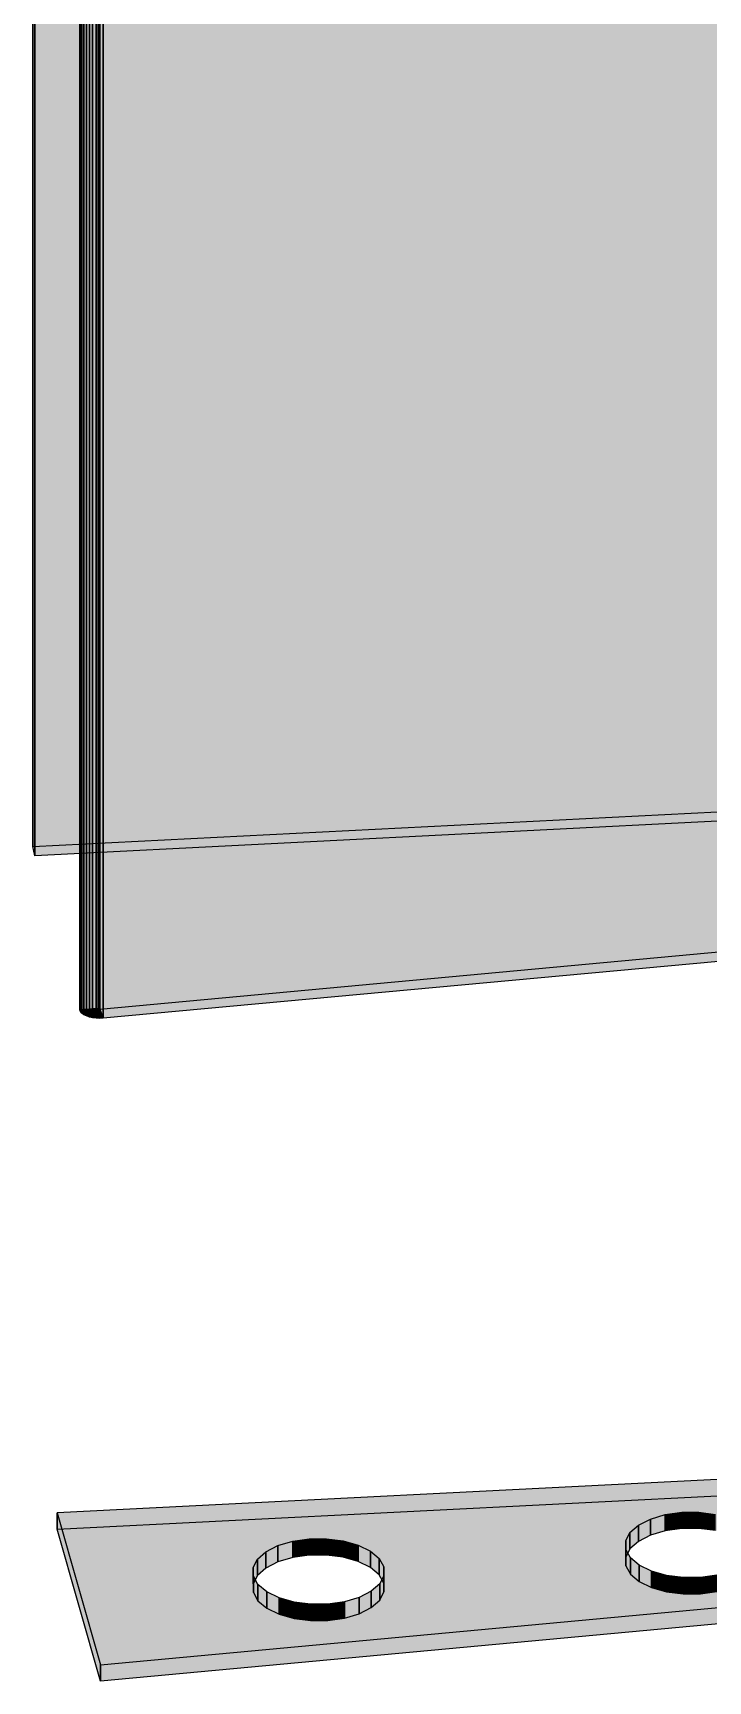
# Model space of a CAD drawing. Header units: millimetres. Extents: x 50 to 612415, y 2 to 4150.
# Drawn here: x 508593.9 to 508665.9, y 1595.3 to 1770.9 of the extents above; entities that cross this region are included whole.
import ezdxf

# ---------------------------------------------------------------- set-up
doc = ezdxf.new("R2010")
doc.units = ezdxf.units.MM
doc.layers.add('HATCH', color=8, linetype='Continuous', lineweight=9)
doc.layers.add('OUTLINE', color=7, linetype='Continuous', lineweight=25)

msp = doc.modelspace()

# ---------------------------------------------------------------- hatches: boundary and pattern name
at = {"layer": 'HATCH', "true_color": 0x5c7681}
for points in [[(508593.936, 1684.205), (508744.325, 1691.81), (508744.325, 2706.915), (508593.936, 2583.626)], [(508744.609, 1690.817), (508594.137, 1683.208), (508594.137, 2582.566), (508744.609, 2705.922)], [(508601.054, 1666.87), (508747.576, 1680.429), (508747.576, 2695.534), (508601.054, 2567.934)], [(508747.86, 1679.436), (508601.419, 1665.885), (508601.419, 2567.011), (508747.86, 2694.541)], [(508598.913, 1666.785), (508600.898, 1666.927), (508600.898, 2567.883), (508598.913, 2566.206)], [(508601.007, 1666.87), (508601.03, 1666.869), (508601.03, 2567.914), (508601.007, 2567.897)], [(508601.03, 1666.869), (508601.054, 1666.87), (508601.054, 2567.934), (508601.03, 2567.914)], [(508601.038, 1665.867), (508600.657, 1665.883), (508600.657, 2566.431), (508601.038, 2566.7)], [(508601.419, 1665.885), (508601.038, 1665.867), (508601.038, 2566.7), (508601.419, 2567.011)], [(508596.52, 1611.431), (508760.22, 1619.708), (508760.22, 1621.445), (508596.52, 1613.167)], [(508664.893, 1611.506), (508663.061, 1611.495), (508663.061, 1613.232), (508664.893, 1613.242)], [(508762.93, 1610.223), (508601.143, 1595.251), (508601.143, 1596.987), (508762.93, 1611.959)], [(508625.2, 1608.67), (508623.368, 1608.66), (508623.368, 1610.396), (508625.2, 1610.407)], [(508663.214, 1604.539), (508665.046, 1604.549), (508665.046, 1606.285), (508663.214, 1606.275)], [(508623.521, 1601.704), (508625.353, 1601.714), (508625.353, 1603.45), (508623.521, 1603.44)]]:
    msp.add_hatch(color=155, dxfattribs=at).paths.add_polyline_path(points)
at = {"layer": 'HATCH', "true_color": 0x576f79}
for points in [[(508594.137, 1683.208), (508593.936, 1684.205), (508593.936, 2583.626), (508594.137, 2582.566)], [(508601.143, 1595.251), (508596.52, 1611.431), (508596.52, 1613.167), (508601.143, 1596.987)]]:
    msp.add_hatch(color=147, dxfattribs=at).paths.add_polyline_path(points)
at = {"layer": 'HATCH', "true_color": 0x58707a}
for points in [[(508600.898, 1666.927), (508600.903, 1666.915), (508600.903, 2567.873), (508600.898, 2567.883)], [(508599.001, 1666.599), (508598.913, 1666.785), (508598.913, 2566.206), (508599.001, 2566.046)], [(508657.542, 1609.329), (508657.087, 1608.442), (508657.087, 1610.178), (508657.542, 1611.065)], [(508657.108, 1607.526), (508657.601, 1606.644), (508657.601, 1608.38), (508657.108, 1609.262)], [(508617.849, 1606.494), (508617.394, 1605.607), (508617.394, 1607.343), (508617.849, 1608.23)], [(508631.307, 1605.683), (508630.813, 1606.565), (508630.813, 1608.301), (508631.307, 1607.419)], [(508617.414, 1604.691), (508617.908, 1603.809), (508617.908, 1605.545), (508617.414, 1606.427)], [(508630.873, 1603.88), (508631.327, 1604.767), (508631.327, 1606.504), (508630.873, 1605.616)]]:
    msp.add_hatch(color=147, dxfattribs=at).paths.add_polyline_path(points)
at = {"layer": 'HATCH', "true_color": 0x5c7580}
for points in [[(508600.962, 1666.879), (508600.984, 1666.873), (508600.984, 2567.884), (508600.962, 2567.873)], [(508600.288, 1665.933), (508599.943, 1666.015), (508599.943, 2566.05), (508600.288, 2566.212)], [(508628.571, 1607.994), (508626.974, 1608.443), (508626.974, 1610.179), (508628.571, 1609.73)], [(508659.844, 1605.216), (508661.44, 1604.766), (508661.44, 1606.503), (508659.844, 1606.952)], [(508620.151, 1602.38), (508621.747, 1601.931), (508621.747, 1603.667), (508620.151, 1604.117)]]:
    msp.add_hatch(color=147, dxfattribs=at).paths.add_polyline_path(points)
at = {"layer": 'HATCH', "true_color": 0x5c7680}
for points in [[(508600.984, 1666.873), (508601.007, 1666.87), (508601.007, 2567.897), (508600.984, 2567.884)], [(508600.657, 1665.883), (508600.288, 1665.933), (508600.288, 2566.212), (508600.657, 2566.431)], [(508663.061, 1611.495), (508661.297, 1611.249), (508661.297, 1612.985), (508663.061, 1613.232)], [(508666.668, 1611.278), (508664.893, 1611.506), (508664.893, 1613.242), (508666.668, 1613.014)], [(508623.368, 1608.66), (508621.604, 1608.413), (508621.604, 1610.15), (508623.368, 1610.396)], [(508626.974, 1608.443), (508625.2, 1608.67), (508625.2, 1610.407), (508626.974, 1610.179)], [(508661.44, 1604.766), (508663.214, 1604.539), (508663.214, 1606.275), (508661.44, 1606.503)], [(508665.046, 1604.549), (508666.81, 1604.796), (508666.81, 1606.532), (508665.046, 1606.285)], [(508621.747, 1601.931), (508623.521, 1601.704), (508623.521, 1603.44), (508621.747, 1603.667)], [(508625.353, 1601.714), (508627.117, 1601.961), (508627.117, 1603.697), (508625.353, 1603.45)]]:
    msp.add_hatch(color=147, dxfattribs=at).paths.add_polyline_path(points)
at = {"layer": 'HATCH', "true_color": 0x566e78}
for points in [[(508601.054, 1666.87), (508601.054, 1666.87), (508601.054, 2567.934), (508601.054, 2567.934)], [(508598.913, 1666.785), (508598.913, 1666.785), (508598.913, 2566.206), (508598.913, 2566.206)], [(508598.913, 1666.785), (508598.913, 1666.785), (508600.898, 1666.927)], [(508601.054, 1666.87), (508601.054, 1666.87), (508601.419, 1665.885)], [(508657.087, 1608.442), (508657.108, 1607.526), (508657.108, 1609.262), (508657.087, 1610.178)], [(508617.394, 1605.607), (508617.414, 1604.691), (508617.414, 1606.427), (508617.394, 1607.343)], [(508631.327, 1604.767), (508631.307, 1605.683), (508631.307, 1607.419), (508631.327, 1606.504)]]:
    msp.add_hatch(color=147, dxfattribs=at).paths.add_polyline_path(points)
at = {"layer": 'HATCH', "true_color": 0x59717c}
for points in [[(508600.903, 1666.915), (508600.913, 1666.904), (508600.913, 2567.867), (508600.903, 2567.873)], [(508599.153, 1666.423), (508599.001, 1666.599), (508599.001, 2566.046), (508599.153, 2565.948)]]:
    msp.add_hatch(color=147, dxfattribs=at).paths.add_polyline_path(points)
at = {"layer": 'HATCH', "true_color": 0x5a727d}
for points in [[(508600.913, 1666.904), (508600.926, 1666.894), (508600.926, 2567.865), (508600.913, 2567.867)], [(508599.366, 1666.264), (508599.153, 1666.423), (508599.153, 2565.948), (508599.366, 2565.916)]]:
    msp.add_hatch(color=147, dxfattribs=at).paths.add_polyline_path(points)
at = {"layer": 'HATCH', "true_color": 0x5a737e}
for points in [[(508600.926, 1666.894), (508600.943, 1666.886), (508600.943, 2567.867), (508600.926, 2567.865)], [(508599.632, 1666.127), (508599.366, 1666.264), (508599.366, 2565.916), (508599.632, 2565.951)], [(508659.721, 1610.782), (508658.44, 1610.127), (508658.44, 1611.864), (508659.721, 1612.518)], [(508620.028, 1607.947), (508618.747, 1607.292), (508618.747, 1609.028), (508620.028, 1609.683)], [(508628.693, 1602.427), (508629.974, 1603.082), (508629.974, 1604.818), (508628.693, 1604.164)]]:
    msp.add_hatch(color=147, dxfattribs=at).paths.add_polyline_path(points)
at = {"layer": 'HATCH', "true_color": 0x5b747f}
for points in [[(508600.943, 1666.886), (508600.962, 1666.879), (508600.962, 2567.873), (508600.943, 2567.867)], [(508599.943, 1666.015), (508599.632, 1666.127), (508599.632, 2565.951), (508599.943, 2566.05)]]:
    msp.add_hatch(color=147, dxfattribs=at).paths.add_polyline_path(points)
at = {"layer": 'HATCH', "true_color": 0x617c87}
for points in [[(508593.936, 1684.205), (508744.325, 1691.81), (508594.137, 1683.208)], [(508744.325, 1691.81), (508744.609, 1690.817), (508594.137, 1683.208)], [(508601.054, 1666.87), (508747.576, 1680.429), (508601.419, 1665.885)], [(508747.576, 1680.429), (508747.86, 1679.436), (508601.419, 1665.885)], [(508599.001, 1666.599), (508598.913, 1666.785), (508600.898, 1666.927)], [(508599.153, 1666.423), (508599.001, 1666.599), (508600.898, 1666.927)], [(508599.366, 1666.264), (508599.153, 1666.423), (508600.898, 1666.927)], [(508599.632, 1666.127), (508599.366, 1666.264), (508600.898, 1666.927)], [(508599.943, 1666.015), (508599.632, 1666.127), (508600.898, 1666.927)], [(508600.288, 1665.933), (508599.943, 1666.015), (508600.898, 1666.927)], [(508600.657, 1665.883), (508600.288, 1665.933), (508600.898, 1666.927)], [(508601.038, 1665.867), (508600.657, 1665.883), (508600.898, 1666.927)], [(508600.898, 1666.927), (508600.903, 1666.915), (508601.038, 1665.867)], [(508600.903, 1666.915), (508600.913, 1666.904), (508601.419, 1665.885)], [(508600.903, 1666.915), (508601.419, 1665.885), (508601.038, 1665.867)], [(508600.913, 1666.904), (508600.926, 1666.894), (508601.419, 1665.885)], [(508600.926, 1666.894), (508600.943, 1666.886), (508601.419, 1665.885)], [(508600.943, 1666.886), (508600.962, 1666.879), (508601.419, 1665.885)], [(508600.962, 1666.879), (508600.984, 1666.873), (508601.419, 1665.885)], [(508600.984, 1666.873), (508601.007, 1666.87), (508601.419, 1665.885)], [(508601.007, 1666.87), (508601.03, 1666.869), (508601.419, 1665.885)], [(508601.03, 1666.869), (508601.054, 1666.87), (508601.419, 1665.885)], [(508760.22, 1621.445), (508596.52, 1613.167), (508625.2, 1610.407)], [(508663.061, 1613.232), (508760.22, 1621.445), (508625.2, 1610.407)], [(508663.061, 1613.232), (508664.893, 1613.242), (508760.22, 1621.445)], [(508664.893, 1613.242), (508666.668, 1613.014), (508760.22, 1621.445)], [(508625.2, 1608.67), (508596.52, 1611.431), (508760.22, 1619.708)], [(508625.2, 1608.67), (508760.22, 1619.708), (508663.061, 1611.495)], [(508760.22, 1619.708), (508664.893, 1611.506), (508663.061, 1611.495)], [(508760.22, 1619.708), (508666.668, 1611.278), (508664.893, 1611.506)], [(508596.52, 1613.167), (508623.368, 1610.396), (508625.2, 1610.407)], [(508596.52, 1613.167), (508621.604, 1610.15), (508623.368, 1610.396)], [(508596.52, 1613.167), (508620.028, 1609.683), (508621.604, 1610.15)], [(508596.52, 1613.167), (508618.747, 1609.028), (508620.028, 1609.683)], [(508596.52, 1613.167), (508601.143, 1596.987), (508618.747, 1609.028)], [(508625.2, 1610.407), (508626.974, 1610.179), (508663.061, 1613.232)], [(508626.974, 1610.179), (508628.571, 1609.73), (508663.061, 1613.232)], [(508628.571, 1609.73), (508629.88, 1609.09), (508663.061, 1613.232)], [(508629.88, 1609.09), (508661.297, 1612.985), (508663.061, 1613.232)], [(508629.88, 1609.09), (508630.813, 1608.301), (508661.297, 1612.985)], [(508630.813, 1608.301), (508631.307, 1607.419), (508661.297, 1612.985)], [(508630.873, 1605.616), (508659.721, 1612.518), (508661.297, 1612.985)], [(508631.327, 1606.504), (508630.873, 1605.616), (508661.297, 1612.985)], [(508630.873, 1605.616), (508658.44, 1611.864), (508659.721, 1612.518)], [(508631.307, 1607.419), (508631.327, 1606.504), (508661.297, 1612.985)], [(508625.2, 1608.67), (508623.368, 1608.66), (508596.52, 1611.431)], [(508623.368, 1608.66), (508621.604, 1608.413), (508596.52, 1611.431)], [(508621.604, 1608.413), (508620.028, 1607.947), (508596.52, 1611.431)], [(508620.028, 1607.947), (508618.747, 1607.292), (508596.52, 1611.431)], [(508618.747, 1607.292), (508601.143, 1595.251), (508596.52, 1611.431)], [(508601.143, 1596.987), (508762.93, 1611.959), (508625.353, 1603.45)], [(508663.061, 1611.495), (508626.974, 1608.443), (508625.2, 1608.67)], [(508762.93, 1611.959), (508665.046, 1606.285), (508625.353, 1603.45)], [(508663.061, 1611.495), (508628.571, 1607.994), (508626.974, 1608.443)], [(508663.061, 1611.495), (508629.88, 1607.353), (508628.571, 1607.994)], [(508663.061, 1611.495), (508661.297, 1611.249), (508629.88, 1607.353)], [(508661.297, 1611.249), (508630.813, 1606.565), (508629.88, 1607.353)], [(508661.297, 1611.249), (508631.307, 1605.683), (508630.813, 1606.565)], [(508630.873, 1605.616), (508657.542, 1611.065), (508658.44, 1611.864)], [(508661.297, 1611.249), (508659.721, 1610.782), (508630.873, 1603.88)], [(508661.297, 1611.249), (508630.873, 1603.88), (508631.327, 1604.767)], [(508630.873, 1605.616), (508657.087, 1610.178), (508657.542, 1611.065)], [(508659.721, 1610.782), (508658.44, 1610.127), (508630.873, 1603.88)], [(508661.297, 1611.249), (508631.327, 1604.767), (508631.307, 1605.683)], [(508762.93, 1611.959), (508666.81, 1606.532), (508665.046, 1606.285)], [(508625.353, 1601.714), (508762.93, 1610.223), (508601.143, 1595.251)], [(508601.143, 1596.987), (508617.849, 1608.23), (508618.747, 1609.028)], [(508625.353, 1601.714), (508665.046, 1604.549), (508762.93, 1610.223)], [(508630.873, 1605.616), (508657.108, 1609.262), (508657.087, 1610.178)], [(508658.44, 1610.127), (508657.542, 1609.329), (508630.873, 1603.88)], [(508657.542, 1609.329), (508657.087, 1608.442), (508630.873, 1603.88)], [(508630.873, 1605.616), (508657.601, 1608.38), (508657.108, 1609.262)], [(508665.046, 1604.549), (508666.81, 1604.796), (508762.93, 1610.223)], [(508601.143, 1596.987), (508617.394, 1607.343), (508617.849, 1608.23)], [(508601.143, 1596.987), (508617.414, 1606.427), (508617.394, 1607.343)], [(508618.747, 1607.292), (508617.849, 1606.494), (508601.143, 1595.251)], [(508657.087, 1608.442), (508657.108, 1607.526), (508630.873, 1603.88)], [(508630.873, 1605.616), (508658.534, 1607.592), (508657.601, 1608.38)], [(508630.873, 1605.616), (508659.844, 1606.952), (508658.534, 1607.592)], [(508657.108, 1607.526), (508657.601, 1606.644), (508630.873, 1603.88)], [(508617.849, 1606.494), (508617.394, 1605.607), (508601.143, 1595.251)], [(508601.143, 1596.987), (508617.908, 1605.545), (508617.414, 1606.427)], [(508617.394, 1605.607), (508617.414, 1604.691), (508601.143, 1595.251)], [(508601.143, 1596.987), (508618.841, 1604.757), (508617.908, 1605.545)], [(508665.046, 1606.285), (508627.117, 1603.697), (508625.353, 1603.45)], [(508665.046, 1606.285), (508628.693, 1604.164), (508627.117, 1603.697)], [(508665.046, 1606.285), (508629.974, 1604.818), (508628.693, 1604.164)], [(508630.873, 1605.616), (508629.974, 1604.818), (508665.046, 1606.285)], [(508630.873, 1605.616), (508661.44, 1606.503), (508659.844, 1606.952)], [(508657.601, 1606.644), (508658.534, 1605.856), (508630.873, 1603.88)], [(508630.873, 1605.616), (508663.214, 1606.275), (508661.44, 1606.503)], [(508630.873, 1605.616), (508665.046, 1606.285), (508663.214, 1606.275)], [(508658.534, 1605.856), (508659.844, 1605.216), (508630.873, 1603.88)], [(508601.143, 1596.987), (508620.151, 1604.117), (508618.841, 1604.757)], [(508617.414, 1604.691), (508617.908, 1603.809), (508601.143, 1595.251)], [(508601.143, 1596.987), (508621.747, 1603.667), (508620.151, 1604.117)], [(508617.908, 1603.809), (508618.841, 1603.021), (508601.143, 1595.251)], [(508601.143, 1596.987), (508623.521, 1603.44), (508621.747, 1603.667)], [(508625.353, 1601.714), (508627.117, 1601.961), (508665.046, 1604.549)], [(508627.117, 1601.961), (508628.693, 1602.427), (508665.046, 1604.549)], [(508628.693, 1602.427), (508629.974, 1603.082), (508665.046, 1604.549)], [(508665.046, 1604.549), (508629.974, 1603.082), (508630.873, 1603.88)], [(508659.844, 1605.216), (508661.44, 1604.766), (508630.873, 1603.88)], [(508661.44, 1604.766), (508663.214, 1604.539), (508630.873, 1603.88)], [(508663.214, 1604.539), (508665.046, 1604.549), (508630.873, 1603.88)], [(508601.143, 1596.987), (508625.353, 1603.45), (508623.521, 1603.44)], [(508618.841, 1603.021), (508620.151, 1602.38), (508601.143, 1595.251)], [(508620.151, 1602.38), (508621.747, 1601.931), (508601.143, 1595.251)], [(508621.747, 1601.931), (508623.521, 1601.704), (508601.143, 1595.251)], [(508623.521, 1601.704), (508625.353, 1601.714), (508601.143, 1595.251)]]:
    msp.add_hatch(color=145, dxfattribs=at).paths.add_polyline_path(points)
at = {"layer": 'HATCH', "true_color": 0x5b7580}
for points in [[(508661.297, 1611.249), (508659.721, 1610.782), (508659.721, 1612.518), (508661.297, 1612.985)], [(508621.604, 1608.413), (508620.028, 1607.947), (508620.028, 1609.683), (508621.604, 1610.15)], [(508627.117, 1601.961), (508628.693, 1602.427), (508628.693, 1604.164), (508627.117, 1603.697)]]:
    msp.add_hatch(color=147, dxfattribs=at).paths.add_polyline_path(points)
at = {"layer": 'HATCH', "true_color": 0x59727c}
for points in [[(508658.44, 1610.127), (508657.542, 1609.329), (508657.542, 1611.065), (508658.44, 1611.864)], [(508618.747, 1607.292), (508617.849, 1606.494), (508617.849, 1608.23), (508618.747, 1609.028)], [(508629.974, 1603.082), (508630.873, 1603.88), (508630.873, 1605.616), (508629.974, 1604.818)]]:
    msp.add_hatch(color=147, dxfattribs=at).paths.add_polyline_path(points)
at = {"layer": 'HATCH', "true_color": 0x5b747e}
for points in [[(508629.88, 1607.353), (508628.571, 1607.994), (508628.571, 1609.73), (508629.88, 1609.09)], [(508658.534, 1605.856), (508659.844, 1605.216), (508659.844, 1606.952), (508658.534, 1607.592)], [(508618.841, 1603.021), (508620.151, 1602.38), (508620.151, 1604.117), (508618.841, 1604.757)]]:
    msp.add_hatch(color=147, dxfattribs=at).paths.add_polyline_path(points)
at = {"layer": 'HATCH', "true_color": 0x59727d}
for points in [[(508630.813, 1606.565), (508629.88, 1607.353), (508629.88, 1609.09), (508630.813, 1608.301)], [(508657.601, 1606.644), (508658.534, 1605.856), (508658.534, 1607.592), (508657.601, 1608.38)], [(508617.908, 1603.809), (508618.841, 1603.021), (508618.841, 1604.757), (508617.908, 1605.545)]]:
    msp.add_hatch(color=147, dxfattribs=at).paths.add_polyline_path(points)

# ---------------------------------------------------------------- linework, layer by layer
at = {"layer": 'OUTLINE', "color": 139, "true_color": 0x42544a}
for p, q in [((508593.936, 1684.205), (508593.936, 2583.626)), ((508593.936, 2583.626), (508593.936, 1684.205)), ((508594.137, 2582.566), (508594.137, 1683.208)), ((508594.137, 1683.208), (508594.137, 2582.566)), ((508600.898, 1666.927), (508600.898, 2567.883)), ((508600.898, 2567.883), (508600.898, 1666.927)), ((508600.984, 1666.873), (508600.984, 2567.884)), ((508600.984, 2567.884), (508600.984, 1666.873)), ((508601.007, 1666.87), (508601.007, 2567.897)), ((508601.007, 2567.897), (508601.007, 1666.87)), ((508601.03, 1666.869), (508601.03, 2567.914)), ((508601.03, 2567.914), (508601.03, 1666.869)), ((508601.054, 1666.87), (508601.054, 2567.934)), ((508601.054, 1666.87), (508601.054, 2567.934)), ((508601.054, 2567.934), (508601.054, 1666.87)), ((508601.054, 2567.934), (508601.054, 1666.87)), ((508598.913, 1666.785), (508598.913, 2566.206)), ((508598.913, 2566.206), (508598.913, 1666.785)), ((508598.913, 2566.206), (508598.913, 1666.785)), ((508598.913, 1666.785), (508598.913, 2566.206)), ((508600.288, 2566.212), (508600.288, 1665.933)), ((508600.288, 1665.933), (508600.288, 2566.212)), ((508600.657, 2566.431), (508600.657, 1665.883)), ((508600.657, 1665.883), (508600.657, 2566.431)), ((508600.903, 1666.915), (508600.903, 2567.873)), ((508600.903, 2567.873), (508600.903, 1666.915)), ((508600.913, 1666.904), (508600.913, 2567.867)), ((508600.913, 2567.867), (508600.913, 1666.904)), ((508600.926, 1666.894), (508600.926, 2567.865)), ((508600.926, 2567.865), (508600.926, 1666.894)), ((508600.943, 1666.886), (508600.943, 2567.867)), ((508600.943, 2567.867), (508600.943, 1666.886)), ((508600.962, 1666.879), (508600.962, 2567.873)), ((508600.962, 2567.873), (508600.962, 1666.879)), ((508601.038, 2566.7), (508601.038, 1665.867)), ((508601.038, 1665.867), (508601.038, 2566.7)), ((508601.419, 2567.011), (508601.419, 1665.885)), ((508601.419, 1665.885), (508601.419, 2567.011)), ((508599.001, 2566.046), (508599.001, 1666.599)), ((508599.001, 1666.599), (508599.001, 2566.046)), ((508599.153, 2565.948), (508599.153, 1666.423)), ((508599.153, 1666.423), (508599.153, 2565.948)), ((508599.366, 2565.916), (508599.366, 1666.264)), ((508599.366, 1666.264), (508599.366, 2565.916)), ((508599.632, 2565.951), (508599.632, 1666.127)), ((508599.632, 1666.127), (508599.632, 2565.951)), ((508599.943, 2566.05), (508599.943, 1666.015)), ((508599.943, 1666.015), (508599.943, 2566.05)), ((508593.936, 1684.205), (508744.325, 1691.81)), ((508593.936, 1684.205), (508744.325, 1691.81)), ((508744.609, 1690.817), (508594.137, 1683.208)), ((508744.609, 1690.817), (508594.137, 1683.208)), ((508594.137, 1683.208), (508593.936, 1684.205)), ((508594.137, 1683.208), (508593.936, 1684.205)), ((508601.054, 1666.87), (508747.576, 1680.429)), ((508601.054, 1666.87), (508747.576, 1680.429)), ((508747.86, 1679.436), (508601.419, 1665.885)), ((508747.86, 1679.436), (508601.419, 1665.885)), ((508598.913, 1666.785), (508600.898, 1666.927)), ((508600.898, 1666.927), (508598.913, 1666.785)), ((508598.913, 1666.785), (508600.898, 1666.927)), ((508598.913, 1666.785), (508600.898, 1666.927)), ((508600.898, 1666.927), (508600.903, 1666.915)), ((508600.898, 1666.927), (508600.903, 1666.915)), ((508600.903, 1666.915), (508600.913, 1666.904)), ((508600.903, 1666.915), (508600.913, 1666.904)), ((508600.913, 1666.904), (508600.926, 1666.894)), ((508600.913, 1666.904), (508600.926, 1666.894)), ((508600.926, 1666.894), (508600.943, 1666.886)), ((508600.926, 1666.894), (508600.943, 1666.886)), ((508600.943, 1666.886), (508600.962, 1666.879)), ((508600.943, 1666.886), (508600.962, 1666.879)), ((508600.962, 1666.879), (508600.984, 1666.873)), ((508600.962, 1666.879), (508600.984, 1666.873)), ((508600.984, 1666.873), (508601.007, 1666.87)), ((508600.984, 1666.873), (508601.007, 1666.87)), ((508601.007, 1666.87), (508601.03, 1666.869)), ((508601.007, 1666.87), (508601.03, 1666.869)), ((508601.03, 1666.869), (508601.054, 1666.87)), ((508601.03, 1666.869), (508601.054, 1666.87)), ((508601.419, 1665.885), (508601.054, 1666.87)), ((508601.054, 1666.87), (508601.054, 1666.87)), ((508601.054, 1666.87), (508601.419, 1665.885)), ((508601.419, 1665.885), (508601.054, 1666.87)), ((508601.054, 1666.87), (508601.419, 1665.885)), ((508601.054, 1666.87), (508601.054, 1666.87)), ((508598.913, 1666.785), (508598.913, 1666.785)), ((508599.001, 1666.599), (508598.913, 1666.785)), ((508598.913, 1666.785), (508598.913, 1666.785)), ((508599.001, 1666.599), (508598.913, 1666.785)), ((508599.153, 1666.423), (508599.001, 1666.599)), ((508599.153, 1666.423), (508599.001, 1666.599)), ((508599.366, 1666.264), (508599.153, 1666.423)), ((508599.366, 1666.264), (508599.153, 1666.423)), ((508599.632, 1666.127), (508599.366, 1666.264)), ((508599.632, 1666.127), (508599.366, 1666.264)), ((508599.943, 1666.015), (508599.632, 1666.127)), ((508599.943, 1666.015), (508599.632, 1666.127)), ((508600.288, 1665.933), (508599.943, 1666.015)), ((508600.288, 1665.933), (508599.943, 1666.015)), ((508600.657, 1665.883), (508600.288, 1665.933)), ((508600.657, 1665.883), (508600.288, 1665.933)), ((508601.038, 1665.867), (508600.657, 1665.883)), ((508601.038, 1665.867), (508600.657, 1665.883)), ((508601.419, 1665.885), (508601.038, 1665.867)), ((508601.419, 1665.885), (508601.038, 1665.867)), ((508760.22, 1621.445), (508596.52, 1613.167)), ((508760.22, 1621.445), (508596.52, 1613.167)), ((508596.52, 1611.431), (508760.22, 1619.708)), ((508596.52, 1611.431), (508760.22, 1619.708)), ((508596.52, 1613.167), (508596.52, 1611.431)), ((508596.52, 1613.167), (508601.143, 1596.987)), ((508596.52, 1611.431), (508596.52, 1613.167)), ((508596.52, 1613.167), (508601.143, 1596.987)), ((508658.44, 1611.864), (508659.721, 1612.518)), ((508658.44, 1611.864), (508659.721, 1612.518)), ((508659.721, 1612.518), (508661.297, 1612.985)), ((508659.721, 1612.518), (508661.297, 1612.985)), ((508659.721, 1610.782), (508659.721, 1612.518)), ((508659.721, 1612.518), (508659.721, 1610.782)), ((508661.297, 1612.985), (508663.061, 1613.232)), ((508661.297, 1612.985), (508663.061, 1613.232)), ((508661.297, 1611.249), (508661.297, 1612.985)), ((508661.297, 1612.985), (508661.297, 1611.249)), ((508663.061, 1613.232), (508664.893, 1613.242)), ((508663.061, 1613.232), (508664.893, 1613.242)), ((508663.061, 1611.495), (508663.061, 1613.232)), ((508663.061, 1613.232), (508663.061, 1611.495)), ((508664.893, 1613.242), (508666.668, 1613.014)), ((508664.893, 1613.242), (508664.893, 1611.506)), ((508664.893, 1611.506), (508664.893, 1613.242)), ((508664.893, 1613.242), (508666.668, 1613.014)), ((508601.143, 1595.251), (508596.52, 1611.431)), ((508601.143, 1595.251), (508596.52, 1611.431)), ((508601.143, 1596.987), (508762.93, 1611.959)), ((508601.143, 1596.987), (508762.93, 1611.959)), ((508657.087, 1610.178), (508657.542, 1611.065)), ((508657.087, 1610.178), (508657.542, 1611.065)), ((508657.542, 1611.065), (508658.44, 1611.864)), ((508657.542, 1611.065), (508658.44, 1611.864)), ((508657.542, 1609.329), (508657.542, 1611.065)), ((508657.542, 1611.065), (508657.542, 1609.329)), ((508658.44, 1610.127), (508658.44, 1611.864)), ((508658.44, 1611.864), (508658.44, 1610.127)), ((508659.721, 1610.782), (508658.44, 1610.127)), ((508659.721, 1610.782), (508658.44, 1610.127)), ((508661.297, 1611.249), (508659.721, 1610.782)), ((508661.297, 1611.249), (508659.721, 1610.782)), ((508663.061, 1611.495), (508661.297, 1611.249)), ((508663.061, 1611.495), (508661.297, 1611.249)), ((508664.893, 1611.506), (508663.061, 1611.495)), ((508664.893, 1611.506), (508663.061, 1611.495)), ((508666.668, 1611.278), (508664.893, 1611.506)), ((508666.668, 1611.278), (508664.893, 1611.506)), ((508762.93, 1610.223), (508601.143, 1595.251)), ((508762.93, 1610.223), (508601.143, 1595.251)), ((508617.849, 1608.23), (508618.747, 1609.028)), ((508617.849, 1608.23), (508618.747, 1609.028)), ((508618.747, 1609.028), (508620.028, 1609.683)), ((508618.747, 1609.028), (508620.028, 1609.683)), ((508618.747, 1607.292), (508618.747, 1609.028)), ((508618.747, 1609.028), (508618.747, 1607.292)), ((508620.028, 1609.683), (508621.604, 1610.15)), ((508620.028, 1609.683), (508621.604, 1610.15)), ((508620.028, 1607.947), (508620.028, 1609.683)), ((508620.028, 1609.683), (508620.028, 1607.947)), ((508621.604, 1610.15), (508623.368, 1610.396)), ((508621.604, 1610.15), (508623.368, 1610.396)), ((508621.604, 1608.413), (508621.604, 1610.15)), ((508621.604, 1610.15), (508621.604, 1608.413)), ((508623.368, 1610.396), (508625.2, 1610.407)), ((508623.368, 1610.396), (508625.2, 1610.407)), ((508623.368, 1608.66), (508623.368, 1610.396)), ((508623.368, 1610.396), (508623.368, 1608.66)), ((508625.2, 1610.407), (508626.974, 1610.179)), ((508625.2, 1610.407), (508625.2, 1608.67)), ((508625.2, 1608.67), (508625.2, 1610.407)), ((508625.2, 1610.407), (508626.974, 1610.179)), ((508626.974, 1610.179), (508628.571, 1609.73)), ((508626.974, 1610.179), (508626.974, 1608.443)), ((508626.974, 1608.443), (508626.974, 1610.179)), ((508626.974, 1610.179), (508628.571, 1609.73)), ((508628.571, 1609.73), (508629.88, 1609.09)), ((508628.571, 1609.73), (508628.571, 1607.994)), ((508628.571, 1607.994), (508628.571, 1609.73)), ((508628.571, 1609.73), (508629.88, 1609.09)), ((508629.88, 1609.09), (508630.813, 1608.301)), ((508629.88, 1609.09), (508629.88, 1607.353)), ((508629.88, 1607.353), (508629.88, 1609.09)), ((508629.88, 1609.09), (508630.813, 1608.301)), ((508657.087, 1608.442), (508657.087, 1610.178)), ((508657.108, 1609.262), (508657.087, 1610.178)), ((508657.087, 1610.178), (508657.087, 1608.442)), ((508657.108, 1609.262), (508657.087, 1610.178)), ((508657.542, 1609.329), (508657.087, 1608.442)), ((508657.542, 1609.329), (508657.087, 1608.442)), ((508657.108, 1607.526), (508657.108, 1609.262)), ((508657.601, 1608.38), (508657.108, 1609.262)), ((508657.108, 1609.262), (508657.108, 1607.526)), ((508657.601, 1608.38), (508657.108, 1609.262)), ((508658.44, 1610.127), (508657.542, 1609.329)), ((508658.44, 1610.127), (508657.542, 1609.329)), ((508617.394, 1607.343), (508617.849, 1608.23)), ((508617.394, 1607.343), (508617.849, 1608.23)), ((508617.394, 1605.607), (508617.394, 1607.343)), ((508617.414, 1606.427), (508617.394, 1607.343)), ((508617.394, 1607.343), (508617.394, 1605.607)), ((508617.414, 1606.427), (508617.394, 1607.343)), ((508617.849, 1606.494), (508617.849, 1608.23)), ((508617.849, 1608.23), (508617.849, 1606.494)), ((508618.747, 1607.292), (508617.849, 1606.494)), ((508618.747, 1607.292), (508617.849, 1606.494)), ((508620.028, 1607.947), (508618.747, 1607.292)), ((508620.028, 1607.947), (508618.747, 1607.292)), ((508621.604, 1608.413), (508620.028, 1607.947)), ((508621.604, 1608.413), (508620.028, 1607.947)), ((508623.368, 1608.66), (508621.604, 1608.413)), ((508623.368, 1608.66), (508621.604, 1608.413)), ((508625.2, 1608.67), (508623.368, 1608.66)), ((508625.2, 1608.67), (508623.368, 1608.66)), ((508626.974, 1608.443), (508625.2, 1608.67)), ((508626.974, 1608.443), (508625.2, 1608.67)), ((508628.571, 1607.994), (508626.974, 1608.443)), ((508628.571, 1607.994), (508626.974, 1608.443)), ((508629.88, 1607.353), (508628.571, 1607.994)), ((508629.88, 1607.353), (508628.571, 1607.994)), ((508630.813, 1606.565), (508629.88, 1607.353)), ((508630.813, 1606.565), (508629.88, 1607.353)), ((508630.813, 1608.301), (508631.307, 1607.419)), ((508630.813, 1608.301), (508630.813, 1606.565)), ((508630.813, 1606.565), (508630.813, 1608.301)), ((508630.813, 1608.301), (508631.307, 1607.419)), ((508631.307, 1607.419), (508631.327, 1606.504)), ((508631.307, 1607.419), (508631.307, 1605.683)), ((508631.307, 1605.683), (508631.307, 1607.419)), ((508631.307, 1607.419), (508631.327, 1606.504)), ((508657.087, 1608.442), (508657.108, 1607.526)), ((508657.087, 1608.442), (508657.108, 1607.526)), ((508657.108, 1607.526), (508657.601, 1606.644)), ((508657.108, 1607.526), (508657.601, 1606.644)), ((508657.601, 1606.644), (508657.601, 1608.38)), ((508658.534, 1607.592), (508657.601, 1608.38)), ((508657.601, 1608.38), (508657.601, 1606.644)), ((508658.534, 1607.592), (508657.601, 1608.38)), ((508658.534, 1605.856), (508658.534, 1607.592)), ((508659.844, 1606.952), (508658.534, 1607.592)), ((508658.534, 1607.592), (508658.534, 1605.856)), ((508659.844, 1606.952), (508658.534, 1607.592)), ((508617.849, 1606.494), (508617.394, 1605.607)), ((508617.849, 1606.494), (508617.394, 1605.607)), ((508617.394, 1605.607), (508617.414, 1604.691)), ((508617.394, 1605.607), (508617.414, 1604.691)), ((508617.414, 1604.691), (508617.414, 1606.427)), ((508617.908, 1605.545), (508617.414, 1606.427)), ((508617.414, 1606.427), (508617.414, 1604.691)), ((508617.908, 1605.545), (508617.414, 1606.427)), ((508617.908, 1603.809), (508617.908, 1605.545)), ((508618.841, 1604.757), (508617.908, 1605.545)), ((508617.908, 1605.545), (508617.908, 1603.809)), ((508618.841, 1604.757), (508617.908, 1605.545)), ((508630.873, 1605.616), (508629.974, 1604.818)), ((508630.873, 1605.616), (508629.974, 1604.818)), ((508631.307, 1605.683), (508630.813, 1606.565)), ((508631.307, 1605.683), (508630.813, 1606.565)), ((508631.327, 1606.504), (508630.873, 1605.616)), ((508631.327, 1606.504), (508630.873, 1605.616)), ((508630.873, 1605.616), (508630.873, 1603.88)), ((508630.873, 1603.88), (508630.873, 1605.616)), ((508631.327, 1604.767), (508631.307, 1605.683)), ((508631.327, 1604.767), (508631.307, 1605.683)), ((508631.327, 1606.504), (508631.327, 1604.767)), ((508631.327, 1604.767), (508631.327, 1606.504)), ((508657.601, 1606.644), (508658.534, 1605.856)), ((508657.601, 1606.644), (508658.534, 1605.856)), ((508658.534, 1605.856), (508659.844, 1605.216)), ((508658.534, 1605.856), (508659.844, 1605.216)), ((508659.844, 1605.216), (508659.844, 1606.952)), ((508661.44, 1606.503), (508659.844, 1606.952)), ((508659.844, 1606.952), (508659.844, 1605.216)), ((508661.44, 1606.503), (508659.844, 1606.952)), ((508661.44, 1604.766), (508661.44, 1606.503)), ((508663.214, 1606.275), (508661.44, 1606.503)), ((508661.44, 1606.503), (508661.44, 1604.766)), ((508663.214, 1606.275), (508661.44, 1606.503)), ((508665.046, 1606.285), (508663.214, 1606.275)), ((508665.046, 1606.285), (508663.214, 1606.275)), ((508663.214, 1604.539), (508663.214, 1606.275)), ((508663.214, 1606.275), (508663.214, 1604.539)), ((508666.81, 1606.532), (508665.046, 1606.285)), ((508666.81, 1606.532), (508665.046, 1606.285)), ((508665.046, 1606.285), (508665.046, 1604.549)), ((508665.046, 1604.549), (508665.046, 1606.285)), ((508617.414, 1604.691), (508617.908, 1603.809)), ((508617.414, 1604.691), (508617.908, 1603.809)), ((508617.908, 1603.809), (508618.841, 1603.021)), ((508617.908, 1603.809), (508618.841, 1603.021)), ((508618.841, 1603.021), (508618.841, 1604.757)), ((508620.151, 1604.117), (508618.841, 1604.757)), ((508618.841, 1604.757), (508618.841, 1603.021)), ((508620.151, 1604.117), (508618.841, 1604.757)), ((508620.151, 1602.38), (508620.151, 1604.117)), ((508621.747, 1603.667), (508620.151, 1604.117)), ((508620.151, 1604.117), (508620.151, 1602.38)), ((508621.747, 1603.667), (508620.151, 1604.117)), ((508621.747, 1601.931), (508621.747, 1603.667)), ((508623.521, 1603.44), (508621.747, 1603.667)), ((508621.747, 1603.667), (508621.747, 1601.931)), ((508623.521, 1603.44), (508621.747, 1603.667)), ((508627.117, 1603.697), (508625.353, 1603.45)), ((508627.117, 1603.697), (508625.353, 1603.45)), ((508628.693, 1604.164), (508627.117, 1603.697)), ((508628.693, 1604.164), (508627.117, 1603.697)), ((508627.117, 1603.697), (508627.117, 1601.961)), ((508627.117, 1601.961), (508627.117, 1603.697)), ((508629.974, 1604.818), (508628.693, 1604.164)), ((508629.974, 1604.818), (508628.693, 1604.164)), ((508628.693, 1604.164), (508628.693, 1602.427)), ((508628.693, 1602.427), (508628.693, 1604.164)), ((508629.974, 1604.818), (508629.974, 1603.082)), ((508629.974, 1603.082), (508629.974, 1604.818)), ((508629.974, 1603.082), (508630.873, 1603.88)), ((508629.974, 1603.082), (508630.873, 1603.88)), ((508630.873, 1603.88), (508631.327, 1604.767)), ((508630.873, 1603.88), (508631.327, 1604.767)), ((508659.844, 1605.216), (508661.44, 1604.766)), ((508659.844, 1605.216), (508661.44, 1604.766)), ((508661.44, 1604.766), (508663.214, 1604.539)), ((508661.44, 1604.766), (508663.214, 1604.539)), ((508663.214, 1604.539), (508665.046, 1604.549)), ((508663.214, 1604.539), (508665.046, 1604.549)), ((508665.046, 1604.549), (508666.81, 1604.796)), ((508665.046, 1604.549), (508666.81, 1604.796)), ((508618.841, 1603.021), (508620.151, 1602.38)), ((508618.841, 1603.021), (508620.151, 1602.38)), ((508620.151, 1602.38), (508621.747, 1601.931)), ((508620.151, 1602.38), (508621.747, 1601.931)), ((508621.747, 1601.931), (508623.521, 1601.704)), ((508621.747, 1601.931), (508623.521, 1601.704)), ((508625.353, 1603.45), (508623.521, 1603.44)), ((508625.353, 1603.45), (508623.521, 1603.44)), ((508623.521, 1601.704), (508623.521, 1603.44)), ((508623.521, 1603.44), (508623.521, 1601.704)), ((508625.353, 1603.45), (508625.353, 1601.714)), ((508625.353, 1601.714), (508625.353, 1603.45)), ((508625.353, 1601.714), (508627.117, 1601.961)), ((508625.353, 1601.714), (508627.117, 1601.961)), ((508627.117, 1601.961), (508628.693, 1602.427)), ((508627.117, 1601.961), (508628.693, 1602.427)), ((508628.693, 1602.427), (508629.974, 1603.082)), ((508628.693, 1602.427), (508629.974, 1603.082)), ((508623.521, 1601.704), (508625.353, 1601.714)), ((508623.521, 1601.704), (508625.353, 1601.714)), ((508601.143, 1596.987), (508601.143, 1595.251)), ((508601.143, 1595.251), (508601.143, 1596.987))]:
    msp.add_line(p, q, dxfattribs=at)

doc.saveas('drawing.dxf')
